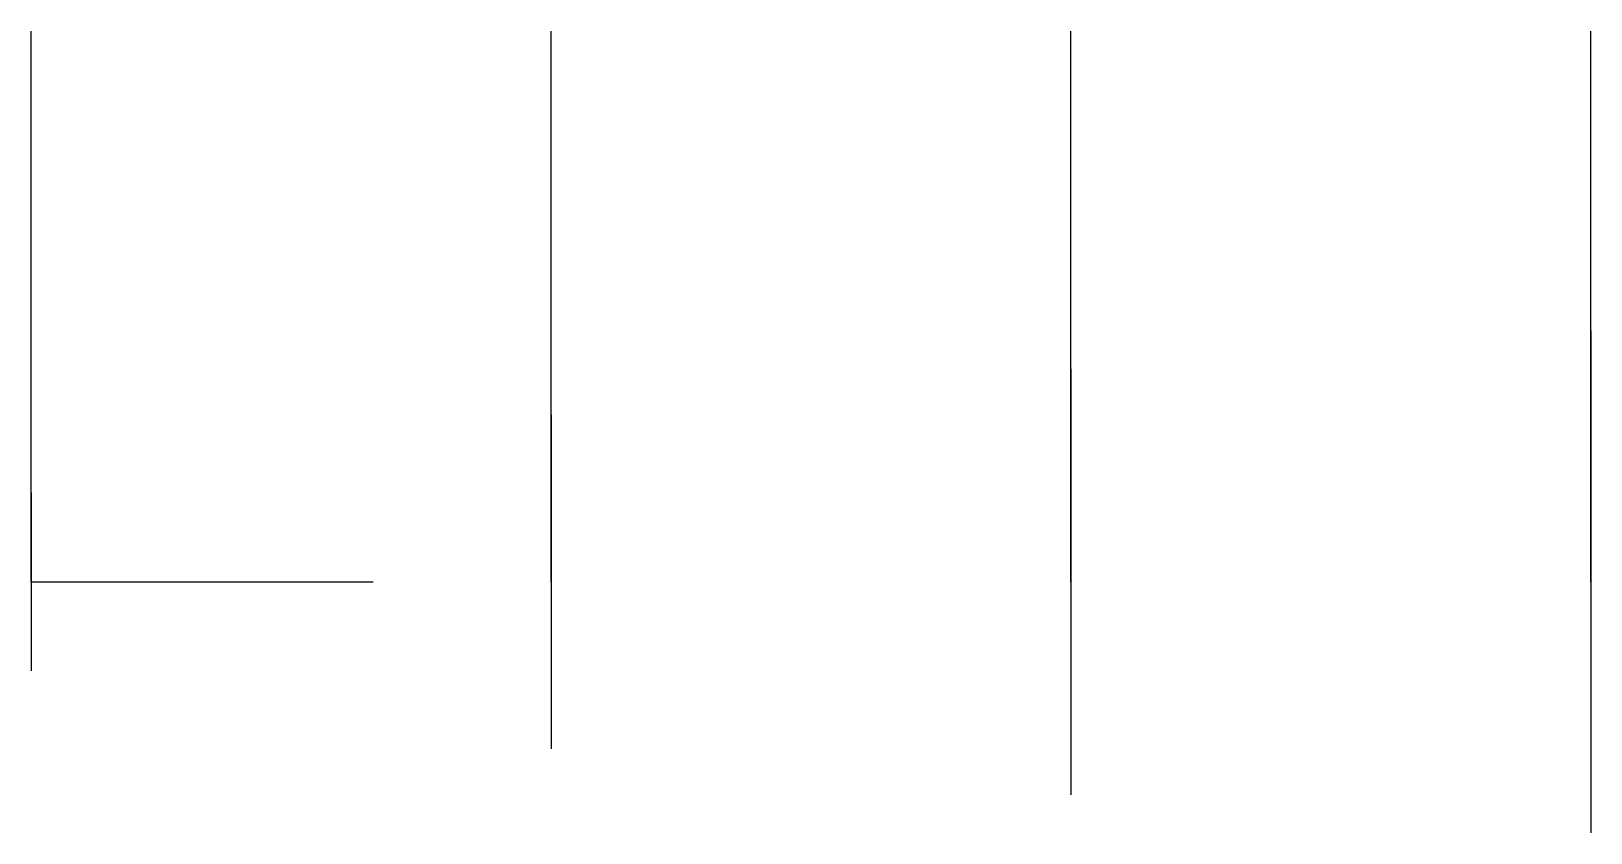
# Model space of a CAD drawing. Header units: millimetres. Extents: x 0 to 228, y -37 to 81.
import ezdxf

# ---------------------------------------------------------------- set-up
doc = ezdxf.new("R2010")
doc.units = ezdxf.units.MM
doc.header["$MEASUREMENT"] = 0
for name, color, linetype in [('1 v2_Sketch1', 7, 'Continuous'), ('1 v2_Sketch2', 7, 'Continuous'), ('1 v2_Sketch3', 7, 'Continuous'), ('1 v2_Sketch4', 7, 'Continuous'), ('1 v2_Sketch5', 7, 'Continuous'), ('1 v2_Sketch6', 7, 'Continuous')]:
    doc.layers.add(name, color=color, linetype=linetype)

msp = doc.modelspace()

# ---------------------------------------------------------------- linework, layer by layer
at = {"layer": '1 v2_Sketch1'}
for p, q in [((0, 0), (0, 80.5)), ((0, 0), (0, 13, 35.71)), ((0, 0), (0, -9.4, 3.42)), ((0, 0), (0, -13, -35.71)), ((0, -9.4, 3.42), (0, -13, -35.71))]:
    msp.add_line(p, q, dxfattribs=at)
at = {"layer": '1 v2_Sketch1', "extrusion": (1, 0, 0)}
msp.add_arc((30.35, -0.24), 39.91, 115.7693, 174.7436, dxfattribs=at)
at = {"layer": '1 v2_Sketch1'}
msp.add_point((0, 0), dxfattribs=at)
at = {"layer": '1 v2_Sketch2'}
for p, q in [((76, 0), (76, 80.5)), ((76, 0), (76, 24.43, 29.11)), ((76, 0), (76, -24.43, -29.11)), ((76, 0), (76, -6.89, 5.79)), ((76, -6.89, 5.79), (76, -24.43, -29.11))]:
    msp.add_line(p, q, dxfattribs=at)
at = {"layer": '1 v2_Sketch2', "extrusion": (1, 0, 0)}
msp.add_arc((32.01, -13.76, 76), 43.53, 100.0264, 153.3245, dxfattribs=at)
at = {"layer": '1 v2_Sketch2'}
msp.add_point((76, 0), dxfattribs=at)
at = {"layer": '1 v2_Sketch3'}
for p, q in [((152, 0), (152, 80.5)), ((152, 0), (152, 31.13, 21.8)), ((152, 0), (152, -31.13, -21.8)), ((152, 0), (152, -5.16, 7.37)), ((152, -5.16, 7.37), (152, -31.13, -21.8))]:
    msp.add_line(p, q, dxfattribs=at)
at = {"layer": '1 v2_Sketch3', "extrusion": (1, 0, 0)}
msp.add_arc((27.35, -21.57, 152), 43.53, 85.0264, 138.3245, dxfattribs=at)
at = {"layer": '1 v2_Sketch3'}
msp.add_point((152, 0), dxfattribs=at)
at = {"layer": '1 v2_Sketch4'}
for p, q in [((228, 0), (228, 80.5)), ((228, 0), (228, 36.71, 9.84)), ((228, 0), (228, -36.71, -9.84)), ((228, 0), (228, -2.33, 8.69)), ((228, -2.33, 8.69), (228, -36.71, -9.84))]:
    msp.add_line(p, q, dxfattribs=at)
at = {"layer": '1 v2_Sketch4', "extrusion": (1, 0, 0)}
msp.add_arc((18.33, -29.63, 228), 43.53, 65.0264, 118.3245, dxfattribs=at)
at = {"layer": '1 v2_Sketch4'}
msp.add_point((228, 0), dxfattribs=at)
at = {"layer": '1 v2_Sketch5'}
msp.add_point((228, 0), dxfattribs=at)
at = {"layer": '1 v2_Sketch6'}
for p, q in [((0, 0, -35.5), (50, 0, -35.5)), ((0, 0), (0, 0, 50)), ((0, 0), (0, 0, -35.5)), ((50, 0, -35.5), (50, 0, 82.24))]:
    msp.add_line(p, q, dxfattribs=at)
at = {"layer": '1 v2_Sketch6', "extrusion": (0, 1, 0)}
msp.add_arc((48.1, -35.5), 98.1, 119.3622, 180, dxfattribs=at)
at = {"layer": '1 v2_Sketch6'}
msp.add_point((0, 0), dxfattribs=at)

doc.saveas('drawing.dxf')
